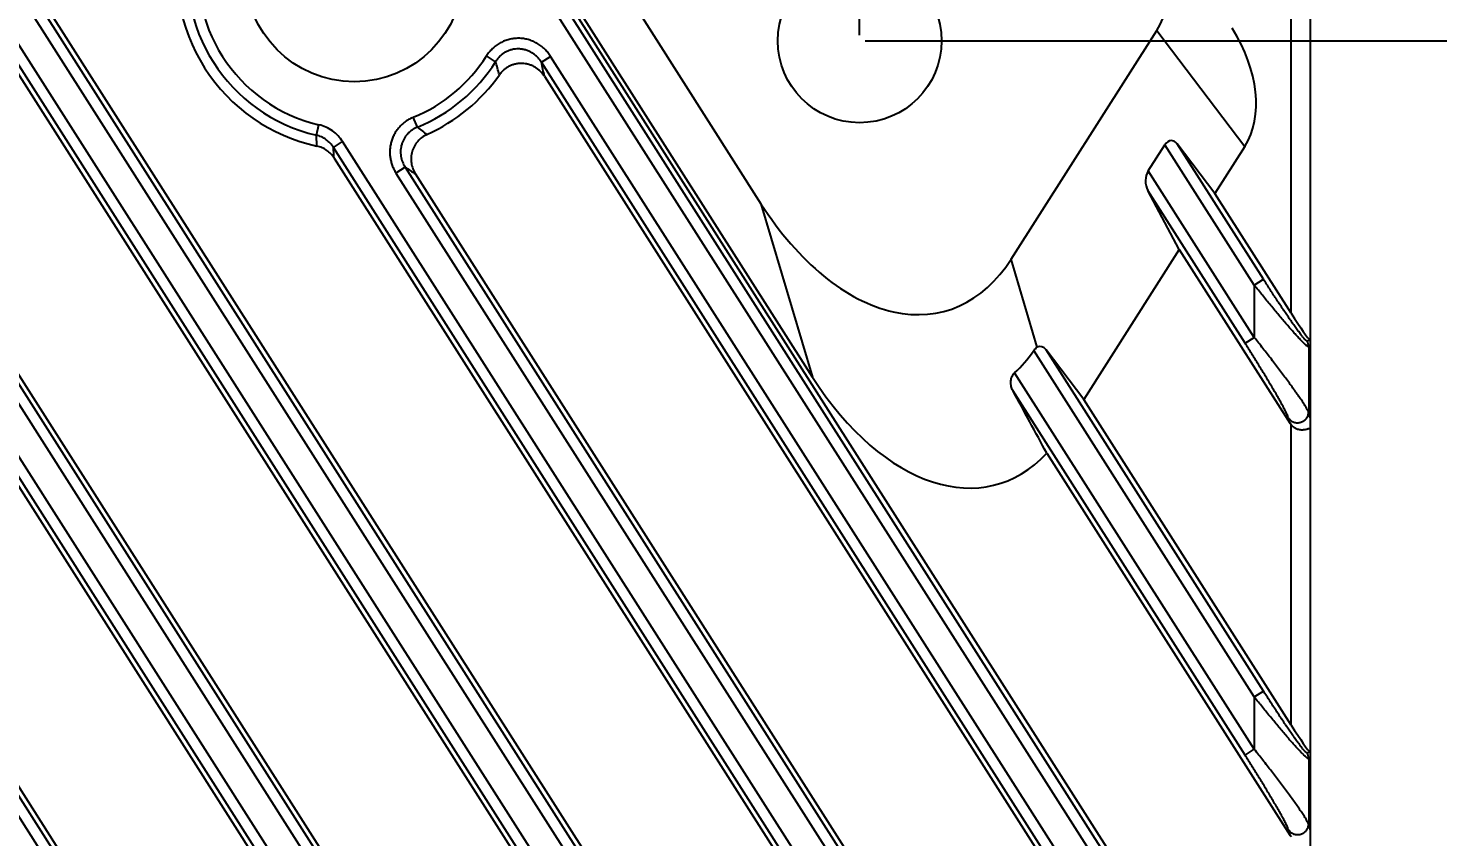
# Model space of a CAD drawing. Header units: millimetres. Extents: x 620 to 19791, y 2539 to 6969.
# Drawn here: x 3077.8 to 3129.4, y 3931.7 to 3961.3 of the extents above; entities that cross this region are included whole.
import ezdxf

# ---------------------------------------------------------------- set-up
doc = ezdxf.new("R2010")
doc.units = ezdxf.units.MM
doc.styles.get("Standard").update_dxf_attribs({"font": 'arial.ttf'})
doc.dimstyles.new('缩小5倍', dxfattribs={"dimtxt": 40, "dimasz": 20, "dimexe": 1, "dimexo": 0.2, "dimgap": 0, "dimtad": 1, "dimtoh": 1, "dimdec": 1, "dimzin": 9, "dimdsep": 46, "dimtxsty": 'Standard', "dimblk": '_FILLED', "dimcen": 0.2, "dimclrd": 256, "dimclre": 256, "dimclrt": 256, "dimadec": 1, "dimazin": 2, "dimtfac": 1, "dimtdec": 1, "dimtofl": 0, "dimtmove": 0, "dimatfit": 3, "dimldrblk": '_FILLED', "dimfxl": 1, "dimtolj": 1, "dimtzin": 0, "dimarcsym": 0})

# ---------------------------------------------------------------- blocks, each defined once
blk = doc.blocks.new('_FILLED')
at = {"color": 0, "linetype": 'ByBlock'}
blk.add_solid([(0, 0), (-1, 0.15), (-1, -0.15)], dxfattribs=at)
blk = doc.blocks.new('*D4')
at = {"lineweight": -2, "transparency": 16777216}
for p, q in [((2541.204, 3961.078), (2541.204, 4164.391)), ((3108.204, 3961.078), (3108.204, 4164.391)), ((2561.204, 4163.391), (3088.204, 4163.391))]:
    blk.add_line(p, q, dxfattribs=at)
at = {"layer": 'Defpoints', "color": 0, "transparency": 16777216}
for p in [(3108.204, 4163.391), (2541.204, 3960.878), (3108.204, 3960.878)]:
    blk.add_point(p, dxfattribs=at)
at = {"lineweight": -2, "transparency": 16777216, "xscale": 20, "yscale": 20, "zscale": 20, "rotation": 180}
blk.add_blockref('_FILLED', (2541.204, 4163.391), dxfattribs=at)
at = {"lineweight": -2, "transparency": 16777216, "xscale": 20, "yscale": 20, "zscale": 20}
blk.add_blockref('_FILLED', (3108.204, 4163.391), dxfattribs=at)
at = {"lineweight": 5, "transparency": 16777216, "insert": (2824.704, 4189.284), "char_height": 40, "attachment_point": 5}
blk.add_mtext('\\A1;567mm [1\'-10 3/8"]', dxfattribs=at)
blk = doc.blocks.new('*D5')
at = {"lineweight": -2, "transparency": 16777216}
for p, q in [((3108.404, 3960.878), (3211.841, 3960.878)), ((3210.841, 3940.878), (3210.841, 3698.378)), ((3108.404, 3678.378), (3211.841, 3678.378))]:
    blk.add_line(p, q, dxfattribs=at)
at = {"layer": 'Defpoints', "color": 0, "transparency": 16777216}
for p in [(3108.204, 3960.878), (3108.204, 3678.378), (3210.841, 3678.378)]:
    blk.add_point(p, dxfattribs=at)
at = {"lineweight": -2, "transparency": 16777216, "xscale": 20, "yscale": 20, "zscale": 20}
for p, rotation in [((3210.841, 3960.878), 90), ((3210.841, 3678.378), 270)]:
    blk.add_blockref('_FILLED', p, dxfattribs=dict(at, rotation=rotation))
at = {"lineweight": 5, "transparency": 16777216, "insert": (3184.947, 3819.628), "char_height": 40, "attachment_point": 5, "rotation": 90}
blk.add_mtext('\\A1;282.5mm [11 1/8"]', dxfattribs=at)
blk = doc.blocks.new('*D13')
at = {"lineweight": -2, "transparency": 16777216}
for p, q in [((3089.904, 3963.378), (3291.871, 3963.378)), ((3290.871, 3695.878), (3290.871, 3943.378)), ((3089.904, 3675.878), (3291.871, 3675.878))]:
    blk.add_line(p, q, dxfattribs=at)
at = {"layer": 'Defpoints', "color": 0, "transparency": 16777216}
for p in [(3089.704, 3963.378), (3290.871, 3963.378), (3089.704, 3675.878)]:
    blk.add_point(p, dxfattribs=at)
at = {"lineweight": -2, "transparency": 16777216, "xscale": 20, "yscale": 20, "zscale": 20}
for p, rotation in [((3290.871, 3963.378), 90), ((3290.871, 3675.878), 270)]:
    blk.add_blockref('_FILLED', p, dxfattribs=dict(at, rotation=rotation))
at = {"lineweight": 5, "transparency": 16777216, "insert": (3264.978, 3819.628), "char_height": 40, "attachment_point": 5, "rotation": 90}
blk.add_mtext('\\A1;287.5mm [11 3/8"]', dxfattribs=at)

msp = doc.modelspace()

# ---------------------------------------------------------------- linework, layer by layer
at = {"color": 7, "linetype": 'Continuous'}
for p, q in [((3124.70388, 3988.37829), (3124.70388, 3650.87829)), ((3049.94735, 3987.67829), (3119.62145, 3878.31186)), ((3120.2936, 3881.35136), (3052.55587, 3987.67829)), ((3059.55143, 3987.67829), (3123.96933, 3886.56245)), ((3124.00388, 3890.60276), (3062.15995, 3987.67829)), ((3081.36811, 3987.67829), (3124.00388, 3920.75354)), ((3051.50221, 3986.32691), (3118.34297, 3881.40793)), ((3052.72286, 3986.32691), (3118.34297, 3883.32398)), ((3053.05894, 3986.54101), (3118.67904, 3883.53808)), ((3122.6525, 3889.71871), (3061.10629, 3986.32691)), ((3122.6525, 3891.63476), (3062.32695, 3986.32691)), ((3122.98857, 3891.84886), (3062.66302, 3986.54101)), ((3122.6525, 3921.78554), (3081.53511, 3986.32691)), ((3122.98857, 3921.99964), (3081.87118, 3986.54101)), ((3051.16613, 3986.11281), (3118.0069, 3881.19383)), ((3122.31642, 3889.50461), (3060.77022, 3986.11281)), ((3120.2936, 3866.27597), (3046.17836, 3982.61358)), ((3046.20033, 3982.23148), (3118.67904, 3868.46269)), ((3045.86426, 3982.01738), (3118.34297, 3868.24859)), ((3106.47686, 3948.568), (3091.92576, 3971.40866)), ((3093.79891, 3971.85543), (3104.59153, 3954.91442)), ((3124.00388, 3950.90431), (3124.00388, 3962.6042)), ((3113.75088, 3952.88384), (3119.08607, 3961.25841)), ((3119.08607, 3961.25841), (3122.30963, 3957.01259)), ((3094.87639, 3960.11202), (3094.54331, 3960.32234)), ((3096.55566, 3960.09168), (3096.89174, 3960.30578)), ((3122.31642, 3919.65539), (3096.55566, 3960.09168)), ((3122.6525, 3919.86949), (3096.89174, 3960.30578)), ((3096.66267, 3959.57609), (3123.96933, 3916.71322)), ((3092.01109, 3957.71259), (3091.86252, 3958.07742)), ((3088.31929, 3957.41958), (3088.40845, 3957.80328)), ((3088.33291, 3957.02452), (3088.31929, 3957.41958)), ((3088.93822, 3956.97328), (3089.27429, 3957.18738)), ((3122.31642, 3904.58), (3088.93822, 3956.97328)), ((3122.6525, 3904.7941), (3089.27429, 3957.18738)), ((3118.77165, 3956.11197), (3119.38198, 3957.07)), ((3122.6525, 3951.93631), (3119.38198, 3957.07)), ((3121.21106, 3955.28817), (3119.83469, 3957.10102)), ((3122.98857, 3952.15041), (3119.83469, 3957.10102)), ((3122.30963, 3957.01259), (3121.21106, 3955.28817)), ((3088.9665, 3956.58128), (3123.96933, 3901.63783)), ((3091.56395, 3956.25102), (3091.22788, 3956.03692)), ((3091.22788, 3956.03692), (3122.6525, 3906.71015)), ((3091.56395, 3956.25102), (3122.98857, 3906.92425)), ((3124.00388, 3905.67815), (3091.9427, 3956.00413)), ((3122.6525, 3950.02026), (3118.77165, 3956.11197)), ((3122.31642, 3949.80616), (3118.75189, 3955.40137)), ((3119.9068, 3953.2409), (3118.75189, 3955.40137)), ((3104.59153, 3954.91442), (3106.47686, 3948.568)), ((3124.00388, 3950.90431), (3121.21106, 3955.28817)), ((3114.70906, 3949.65843), (3113.75088, 3952.88384)), ((3119.9068, 3953.2409), (3116.40902, 3947.75048)), ((3119.9068, 3953.2409), (3123.96933, 3946.864)), ((3122.6525, 3951.93631), (3122.98857, 3952.15041)), ((3122.6525, 3951.93631), (3122.6525, 3950.02026)), ((3122.31642, 3949.80616), (3122.6525, 3950.02026)), ((3124.69104, 3949.91794), (3124.58248, 3949.88629)), ((3124.70388, 3949.68939), (3124.64489, 3949.67219)), ((3124.64489, 3949.67219), (3124.64489, 3947.2805)), ((3122.6525, 3936.86092), (3114.57767, 3949.53586)), ((3116.40902, 3947.75048), (3115.03264, 3949.56333)), ((3122.98857, 3937.07503), (3115.03264, 3949.56333)), ((3122.6525, 3934.94488), (3113.87732, 3948.71915)), ((3122.31642, 3934.73077), (3113.81265, 3948.07903)), ((3124.00388, 3935.82893), (3116.40902, 3947.75048)), ((3124.70388, 3947.0781), (3124.64489, 3947.2805)), ((3123.96933, 3946.864), (3123.91034, 3947.0664)), ((3124.00388, 3935.82893), (3124.00388, 3946.81707)), ((3115.05513, 3945.7811), (3123.96933, 3931.78861)), ((3122.6525, 3936.86092), (3122.98857, 3937.07503)), ((3122.6525, 3936.86092), (3122.6525, 3934.94488)), ((3122.31642, 3934.73077), (3122.6525, 3934.94488)), ((3124.69104, 3934.84255), (3124.58248, 3934.81091)), ((3124.70388, 3934.614), (3124.64489, 3934.59681)), ((3124.64489, 3934.59681), (3124.64489, 3932.20511)), ((3124.70388, 3932.00271), (3124.64489, 3932.20511)), ((3123.96933, 3931.78861), (3123.91034, 3931.99101))]:
    msp.add_line(p, q, dxfattribs=at)
for centre, radius in [((3089.70388, 3963.37829), 4), ((3108.20388, 3960.87829), 3)]:
    msp.add_circle(centre, radius, dxfattribs=at)
for centre, radius, start, end in [((3089.70388, 3963.37829), 6.5, 167.176216, 257.823784), ((3089.70388, 3963.37829), 6.11747, 168.081344, 256.918656), ((3089.70388, 3963.37829), 5.72354, 168.081344, 256.918656), ((3089.70388, 3963.37829), 5.72354, 292.157271, 327.728863), ((3089.70388, 3963.37829), 6.11747, 292.157271, 327.728863), ((3068.62111, 3952.37295), 27.37211, 15.373106, 16.423528), ((3058.42921, 3951.90991), 38.99446, 11.338018, 12.111735), ((3089.70388, 3963.37829), 6.5, 294.162618, 324.777488), ((3111.84399, 3983.81386), 32.78141, 232.77082, 233.542714), ((2955.77429, 3947.17151), 133.52418, 4.0411223, 4.2097689), ((3122.54362, 4003.36165), 56.38396, 236.671318, 237.130741), ((3124.24333, 3949.67129), 0.40156, 0.128207, 32.371793), ((3124.24333, 3934.59591), 0.40156, 0.128207, 32.371793)]:
    msp.add_arc(centre, radius, start, end, dxfattribs=at)
for centre, major_axis, ratio, start_param, end_param in [((3115.92933, 3964.19954), (2.65175, -3.49268), 0.68410828, 0.24776811, 1.45101728), ((3119.15289, 3959.95372), (-2.65175, 3.49268), 0.68410828, -2.89382454, -1.69057537), ((3119.61912, 3956.69776), (0, 0.52642), 0.63707026, -0.6981317, 0.78539816), ((3119.00879, 3955.73974), (0, 0.52642), 0.63707026, 0.78539816, 2.26892803), ((3108.57292, 3960.54852), (2.83511, -9.54355), 0.6026658, -1.1278536, 0.48192205), ((3124.00388, 3951.0183), (-0.69809, 1.10419), 0.04675252, -4.63857363, -3.25959381), ((3114.81708, 3949.16007), (0, 0.52642), 0.63707026, -0.6981317, 0.32794974), ((3109.51558, 3957.37531), (-2.83511, 9.54355), 0.6026658, -2.85152223, -2.68969307), ((3110.45825, 3954.2021), (-2.83511, 9.54355), 0.6026658, -4.26944625, -2.80025365), ((3111.34149, 3951.22893), (-13.63623, 24.95668), 0.02337112, -1.80361064, -1.7101076), ((3124.30235, 3947.08856), (-0.11727, 0.40235), 0.95443909, -4.41599722, -4.27603527), ((3124.00388, 3935.94291), (-0.69809, 1.10419), 0.04675252, -4.63857363, -3.25959381), ((3124.30235, 3932.01318), (-0.11727, 0.40235), 0.95443909, -4.41599722, -4.27603527)]:
    msp.add_ellipse(centre, major_axis=major_axis, ratio=ratio, start_param=start_param, end_param=end_param, dxfattribs=at)
for points, knots in [([(3096.89174, 3960.30578), (3096.86036, 3960.35504), (3096.79165, 3960.44991), (3096.67234, 3960.57878), (3096.53829, 3960.69229), (3096.39136, 3960.78855), (3096.23364, 3960.8659), (3096.06748, 3960.92292), (3095.89543, 3960.95849), (3095.72026, 3960.97184), (3095.54481, 3960.96261), (3095.372, 3960.93088), (3095.20473, 3960.87714), (3095.04575, 3960.80236), (3094.89764, 3960.70786), (3094.76272, 3960.59533), (3094.64304, 3960.46676), (3094.5745, 3960.37173), (3094.54331, 3960.32234)], [0, 0, 0, 0, 0.06250057, 0.12500397, 0.18750426, 0.25000506, 0.31250444, 0.37500326, 0.43750163, 0.49999971, 0.56249746, 0.62499506, 0.68749312, 0.74999173, 0.81249139, 0.87499092, 0.93749709, 1, 1, 1, 1]), ([(3096.55566, 3960.09168), (3096.53341, 3960.12721), (3096.48474, 3960.19578), (3096.40027, 3960.28941), (3096.30523, 3960.37242), (3096.2008, 3960.44338), (3096.08835, 3960.50094), (3095.96947, 3960.54392), (3095.846, 3960.57131), (3095.71996, 3960.58238), (3095.59352, 3960.57672), (3095.46893, 3960.55432), (3095.34844, 3960.51554), (3095.23417, 3960.46114), (3095.12807, 3960.39225), (3095.03182, 3960.31024), (3094.94684, 3960.21672), (3094.89839, 3960.14778), (3094.87639, 3960.11202)], [0, 0, 0, 0, 0.06235971, 0.12474678, 0.18715869, 0.24960249, 0.31207726, 0.37458306, 0.43711694, 0.49967378, 0.56224626, 0.62482578, 0.68740351, 0.74997032, 0.81251844, 0.87504022, 0.93753817, 1, 1, 1, 1]), ([(3096.66267, 3959.57609), (3096.64084, 3959.61036), (3096.59313, 3959.67642), (3096.51049, 3959.7664), (3096.41778, 3959.846), (3096.31623, 3959.91396), (3096.20722, 3959.96918), (3096.09229, 3960.0107), (3095.97311, 3960.03779), (3095.8515, 3960.04989), (3095.72933, 3960.04675), (3095.6085, 3960.02834), (3095.49094, 3959.99495), (3095.37847, 3959.94712), (3095.27283, 3959.88567), (3095.1756, 3959.81162), (3095.08822, 3959.72622), (3095.03728, 3959.66259), (3095.01385, 3959.6294)], [0, 0, 0, 0, 0.06249631, 0.12500502, 0.18750207, 0.25000284, 0.31250335, 0.37500428, 0.4375041, 0.50000283, 0.56250171, 0.62500151, 0.68750142, 0.75000002, 0.81249963, 0.87499617, 0.93750391, 1, 1, 1, 1]), ([(3091.86252, 3958.07742), (3091.81547, 3958.05826), (3091.72338, 3958.01477), (3091.59328, 3957.93483), (3091.47277, 3957.84103), (3091.36337, 3957.73448), (3091.26647, 3957.61644), (3091.18329, 3957.48837), (3091.11486, 3957.35184), (3091.06201, 3957.20857), (3091.02532, 3957.06033), (3091.00517, 3956.90895), (3091.00171, 3956.75628), (3091.01487, 3956.60415), (3091.04439, 3956.45433), (3091.0898, 3956.30853), (3091.15047, 3956.16841), (3091.20058, 3956.07977), (3091.22788, 3956.03692)], [0, 0, 0, 0, 0.06249628, 0.12500038, 0.1874968, 0.24999642, 0.31249471, 0.37499326, 0.43749198, 0.49999085, 0.56248984, 0.62498915, 0.68748886, 0.74998887, 0.81249021, 0.87498921, 0.93750048, 1, 1, 1, 1]), ([(3088.93822, 3956.97328), (3088.90356, 3957.02835), (3088.82364, 3957.13227), (3088.67646, 3957.26241), (3088.50683, 3957.36179), (3088.3827, 3957.40459), (3088.31929, 3957.41958)], [0, 0, 0, 0, 0.24984629, 0.49978637, 0.74983803, 1, 1, 1, 1]), ([(3089.27429, 3957.18738), (3089.22558, 3957.26385), (3089.11328, 3957.40787), (3088.90691, 3957.58753), (3088.66979, 3957.72412), (3088.49676, 3957.78276), (3088.40845, 3957.80328)], [0, 0, 0, 0, 0.25000993, 0.50000371, 0.749996, 1, 1, 1, 1]), ([(3092.01109, 3957.71259), (3091.97721, 3957.69912), (3091.91088, 3957.66842), (3091.81711, 3957.61167), (3091.73024, 3957.54476), (3091.65145, 3957.46847), (3091.58181, 3957.38372), (3091.52226, 3957.2916), (3091.47357, 3957.19331), (3091.43634, 3957.09016), (3091.41096, 3956.98349), (3091.39766, 3956.87469), (3091.39647, 3956.76511), (3091.4108, 3956.61994), (3091.45794, 3956.44277), (3091.52449, 3956.31209), (3091.56395, 3956.25102)], [0, 0, 0, 0, 0.06251605, 0.12505886, 0.18760981, 0.25017591, 0.31274803, 0.3753227, 0.43789451, 0.50045839, 0.5630098, 0.62554522, 0.68806195, 0.75055808, 0.87530897, 1, 1, 1, 1]), ([(3092.36451, 3957.44778), (3092.29972, 3957.41871), (3092.17595, 3957.34642), (3092.01821, 3957.20082), (3091.8956, 3957.0245), (3091.81407, 3956.82585), (3091.77725, 3956.61432), (3091.78639, 3956.39981), (3091.84042, 3956.19215), (3091.90453, 3956.06403), (3091.9427, 3956.00413)], [0, 0, 0, 0, 0.12500213, 0.24999612, 0.37498873, 0.49998163, 0.62497762, 0.74997877, 0.87498407, 1, 1, 1, 1]), ([(3088.9665, 3956.58128), (3088.93101, 3956.63698), (3088.84898, 3956.74177), (3088.69785, 3956.87178), (3088.52412, 3956.96961), (3088.39746, 3957.01059), (3088.33291, 3957.02452)], [0, 0, 0, 0, 0.25001498, 0.50001274, 0.75000456, 1, 1, 1, 1]), ([(3124.64489, 3949.67219), (3124.64289, 3949.67173), (3124.63795, 3949.67192), (3124.62993, 3949.67441), (3124.6202, 3949.67905), (3124.60878, 3949.68589), (3124.59567, 3949.69488), (3124.57471, 3949.7107), (3124.54492, 3949.73571), (3124.50534, 3949.77168), (3124.46065, 3949.81461), (3124.41143, 3949.8638), (3124.35826, 3949.91858), (3124.30167, 3949.9783), (3124.2203, 3950.06587), (3124.11325, 3950.18398), (3123.97999, 3950.3345), (3123.84107, 3950.49434), (3123.69803, 3950.66146), (3123.55202, 3950.83425), (3123.40392, 3951.0115), (3123.25443, 3951.19223), (3123.1041, 3951.37567), (3122.90276, 3951.6235), (3122.75243, 3951.81081), (3122.6525, 3951.93631)], [0, 0, 0, 0, 0.00203554, 0.00476505, 0.00830601, 0.01270108, 0.01795617, 0.02406326, 0.03874547, 0.05651958, 0.07710574, 0.10020837, 0.12553848, 0.15282458, 0.18182241, 0.2441016, 0.31093273, 0.38122699, 0.45416706, 0.52912415, 0.60561864, 0.68327128, 0.76176983, 0.84087201, 1, 1, 1, 1]), ([(3124.58248, 3949.88629), (3124.58072, 3949.88578), (3124.57753, 3949.88604), (3124.57332, 3949.88742), (3124.56775, 3949.89002), (3124.55983, 3949.89516), (3124.54929, 3949.90352), (3124.53718, 3949.91443), (3124.52359, 3949.92779), (3124.50861, 3949.94349), (3124.48591, 3949.96847), (3124.45492, 3950.00461), (3124.41518, 3950.05334), (3124.37211, 3950.1081), (3124.32629, 3950.16799), (3124.27823, 3950.23219), (3124.21045, 3950.32436), (3124.12273, 3950.44636), (3124.01506, 3950.59938), (3123.90449, 3950.75923), (3123.79197, 3950.92422), (3123.67815, 3951.09314), (3123.56351, 3951.26507), (3123.44842, 3951.43933), (3123.33315, 3951.6154), (3123.17934, 3951.85229), (3123.0647, 3952.03092), (3122.98857, 3952.15041)], [0, 0, 0, 0, 0.00198767, 0.00327679, 0.00480063, 0.00860515, 0.0134509, 0.01932777, 0.02620572, 0.03403614, 0.04276354, 0.06267516, 0.08546493, 0.11069116, 0.13795535, 0.16693249, 0.19733599, 0.26156813, 0.3292677, 0.399486, 0.47156847, 0.54504206, 0.61955222, 0.69483657, 0.77067951, 0.84692022, 1, 1, 1, 1]), ([(3123.91034, 3947.0664), (3123.90859, 3947.07239), (3123.90443, 3947.0852), (3123.89385, 3947.11394), (3123.87659, 3947.15519), (3123.85146, 3947.21017), (3123.82157, 3947.27185), (3123.78762, 3947.3391), (3123.73633, 3947.43761), (3123.66553, 3947.56885), (3123.57381, 3947.7337), (3123.4753, 3947.90672), (3123.37153, 3948.08574), (3123.2636, 3948.26923), (3123.15229, 3948.45609), (3122.99929, 3948.71011), (3122.803, 3949.03115), (3122.56221, 3949.4183), (3122.39885, 3949.67678), (3122.31642, 3949.80616)], [0, 0, 0, 0, 0.00590098, 0.0127349, 0.02895245, 0.04816266, 0.06990174, 0.0937614, 0.11939995, 0.17492348, 0.23476833, 0.29778894, 0.36319835, 0.4304352, 0.49909516, 0.56887116, 0.71085253, 0.85492952, 1, 1, 1, 1]), ([(3124.64489, 3947.2805), (3124.64292, 3947.28591), (3124.63828, 3947.29744), (3124.62659, 3947.32326), (3124.60752, 3947.36036), (3124.57957, 3947.41006), (3124.54592, 3947.46641), (3124.50717, 3947.52859), (3124.44737, 3947.62148), (3124.36329, 3947.7472), (3124.25274, 3947.90719), (3124.13198, 3948.07774), (3124.00308, 3948.25637), (3123.8676, 3948.44122), (3123.72675, 3948.63087), (3123.53143, 3948.89084), (3123.27946, 3949.221), (3122.96946, 3949.62006), (3122.75885, 3949.8867), (3122.6525, 3950.02026)], [0, 0, 0, 0, 0.00509041, 0.01098636, 0.02506932, 0.04197813, 0.06142245, 0.08311679, 0.10679139, 0.15914995, 0.21689844, 0.27882294, 0.34400986, 0.4117665, 0.48156586, 0.55298761, 0.69941687, 0.84896448, 1, 1, 1, 1]), ([(3124.70388, 3949.9195), (3124.70388, 3949.91869), (3124.70379, 3949.91723), (3124.70324, 3949.91531), (3124.70218, 3949.91395), (3124.70057, 3949.91338), (3124.69865, 3949.91364), (3124.69643, 3949.91451), (3124.69382, 3949.91598), (3124.69202, 3949.91723), (3124.69104, 3949.91794)], [0, 0, 0, 0, 0.13429604, 0.23983825, 0.32533598, 0.40808756, 0.50825041, 0.63779433, 0.80126964, 1, 1, 1, 1]), ([(3114.57767, 3949.53586), (3114.59526, 3949.56135), (3114.63421, 3949.608), (3114.68318, 3949.64461), (3114.70906, 3949.65843)], [0, 0, 0, 0, 0.51357013, 1, 1, 1, 1]), ([(3113.81265, 3948.07903), (3113.7878, 3948.12487), (3113.74863, 3948.2253), (3113.73288, 3948.36145), (3113.74469, 3948.47441), (3113.7691, 3948.56186), (3113.81176, 3948.64673), (3113.85331, 3948.69685), (3113.87732, 3948.71915)], [0, 0, 0, 0, 0.22707785, 0.46408737, 0.58908772, 0.71987314, 0.85728298, 1, 1, 1, 1]), ([(3123.91034, 3947.0664), (3123.92173, 3947.0495), (3123.94746, 3947.01744), (3123.99349, 3946.97619), (3124.04593, 3946.94267), (3124.10341, 3946.91771), (3124.16449, 3946.90193), (3124.22763, 3946.89574), (3124.29123, 3946.89927), (3124.35369, 3946.91243), (3124.41344, 3946.93489), (3124.46898, 3946.96608), (3124.5189, 3947.00523), (3124.56194, 3947.05136), (3124.59701, 3947.1033), (3124.62322, 3947.15974), (3124.63988, 3947.21926), (3124.64436, 3947.26013), (3124.64489, 3947.2805)], [0, 0, 0, 0, 0.06111357, 0.12261392, 0.1845345, 0.24692144, 0.30974349, 0.3729365, 0.43639791, 0.5, 0.56360209, 0.62706349, 0.69025651, 0.75307855, 0.8154655, 0.87738608, 0.93888643, 1, 1, 1, 1]), ([(3124.00388, 3946.81707), (3124.01945, 3946.79868), (3124.05359, 3946.76445), (3124.11178, 3946.72192), (3124.17468, 3946.68869), (3124.23982, 3946.66473), (3124.30493, 3946.6495), (3124.36805, 3946.64205), (3124.42763, 3946.64116), (3124.4826, 3946.6455), (3124.52501, 3946.65247), (3124.55611, 3946.65934), (3124.58344, 3946.66628), (3124.60861, 3946.67367), (3124.63169, 3946.68071), (3124.64662, 3946.68505), (3124.65992, 3946.68832), (3124.67157, 3946.69014), (3124.6817, 3946.69006), (3124.69036, 3946.68725), (3124.69699, 3946.68114), (3124.70121, 3946.67219), (3124.70348, 3946.66086), (3124.70388, 3946.6525), (3124.70388, 3946.64796)], [0, 0, 0, 0, 0.09209159, 0.18383009, 0.27448209, 0.36304121, 0.44837608, 0.52945744, 0.60545923, 0.67576557, 0.73991334, 0.76953889, 0.79743925, 0.84767631, 0.86977352, 0.88964078, 0.90710685, 0.92207428, 0.93464736, 0.94548864, 0.95605653, 0.9680868, 0.98267514, 1, 1, 1, 1]), ([(3124.64489, 3934.59681), (3124.64289, 3934.59634), (3124.63795, 3934.59653), (3124.62993, 3934.59902), (3124.6202, 3934.60367), (3124.60878, 3934.6105), (3124.59567, 3934.61949), (3124.57471, 3934.63531), (3124.54492, 3934.66033), (3124.50534, 3934.6963), (3124.46065, 3934.73922), (3124.41143, 3934.78841), (3124.35826, 3934.84319), (3124.30167, 3934.90292), (3124.2203, 3934.99048), (3124.11325, 3935.10859), (3123.97999, 3935.25911), (3123.84107, 3935.41896), (3123.69803, 3935.58607), (3123.55202, 3935.75886), (3123.40392, 3935.93611), (3123.25443, 3936.11684), (3123.1041, 3936.30028), (3122.90276, 3936.54811), (3122.75243, 3936.73542), (3122.6525, 3936.86092)], [0, 0, 0, 0, 0.00203554, 0.00476505, 0.00830601, 0.01270108, 0.01795617, 0.02406326, 0.03874547, 0.05651958, 0.07710574, 0.10020837, 0.12553848, 0.15282458, 0.18182241, 0.2441016, 0.31093273, 0.38122699, 0.45416706, 0.52912415, 0.60561864, 0.68327128, 0.76176983, 0.84087201, 1, 1, 1, 1]), ([(3124.58248, 3934.81091), (3124.58072, 3934.81039), (3124.57753, 3934.81065), (3124.57332, 3934.81203), (3124.56775, 3934.81463), (3124.55983, 3934.81978), (3124.54929, 3934.82814), (3124.53718, 3934.83905), (3124.52359, 3934.85241), (3124.50861, 3934.8681), (3124.48591, 3934.89308), (3124.45492, 3934.92923), (3124.41518, 3934.97795), (3124.37211, 3935.03272), (3124.32629, 3935.0926), (3124.27823, 3935.1568), (3124.21045, 3935.24898), (3124.12273, 3935.37097), (3124.01506, 3935.52399), (3123.90449, 3935.68384), (3123.79197, 3935.84883), (3123.67815, 3936.01775), (3123.56351, 3936.18968), (3123.44842, 3936.36395), (3123.33315, 3936.54001), (3123.17934, 3936.7769), (3123.0647, 3936.95553), (3122.98857, 3937.07503)], [0, 0, 0, 0, 0.00198767, 0.00327679, 0.00480063, 0.00860515, 0.0134509, 0.01932777, 0.02620572, 0.03403614, 0.04276354, 0.06267516, 0.08546493, 0.11069116, 0.13795535, 0.16693249, 0.19733599, 0.26156813, 0.3292677, 0.399486, 0.47156847, 0.54504206, 0.61955222, 0.69483657, 0.77067951, 0.84692022, 1, 1, 1, 1]), ([(3123.91034, 3931.99101), (3123.90859, 3931.997), (3123.90443, 3932.00982), (3123.89385, 3932.03855), (3123.87659, 3932.0798), (3123.85146, 3932.13478), (3123.82157, 3932.19646), (3123.78762, 3932.26371), (3123.73633, 3932.36222), (3123.66553, 3932.49346), (3123.57381, 3932.65831), (3123.4753, 3932.83134), (3123.37153, 3933.01035), (3123.2636, 3933.19384), (3123.15229, 3933.3807), (3122.99929, 3933.63472), (3122.803, 3933.95576), (3122.56221, 3934.34291), (3122.39885, 3934.60139), (3122.31642, 3934.73077)], [0, 0, 0, 0, 0.00590098, 0.0127349, 0.02895245, 0.04816266, 0.06990174, 0.0937614, 0.11939995, 0.17492348, 0.23476833, 0.29778894, 0.36319835, 0.4304352, 0.49909516, 0.56887116, 0.71085253, 0.85492952, 1, 1, 1, 1]), ([(3124.64489, 3932.20511), (3124.64292, 3932.21052), (3124.63828, 3932.22205), (3124.62659, 3932.24787), (3124.60752, 3932.28497), (3124.57957, 3932.33468), (3124.54592, 3932.39102), (3124.50717, 3932.4532), (3124.44737, 3932.54609), (3124.36329, 3932.67181), (3124.25274, 3932.8318), (3124.13198, 3933.00235), (3124.00308, 3933.18098), (3123.8676, 3933.36583), (3123.72675, 3933.55549), (3123.53143, 3933.81545), (3123.27946, 3934.14561), (3122.96946, 3934.54467), (3122.75885, 3934.81131), (3122.6525, 3934.94488)], [0, 0, 0, 0, 0.00509041, 0.01098636, 0.02506932, 0.04197813, 0.06142245, 0.08311679, 0.10679139, 0.15914995, 0.21689844, 0.27882294, 0.34400986, 0.4117665, 0.48156586, 0.55298761, 0.69941687, 0.84896448, 1, 1, 1, 1]), ([(3124.70388, 3934.84412), (3124.70388, 3934.8433), (3124.70379, 3934.84184), (3124.70324, 3934.83992), (3124.70218, 3934.83856), (3124.70057, 3934.838), (3124.69865, 3934.83825), (3124.69643, 3934.83912), (3124.69382, 3934.84059), (3124.69202, 3934.84184), (3124.69104, 3934.84255)], [0, 0, 0, 0, 0.13429604, 0.23983825, 0.32533598, 0.40808756, 0.50825041, 0.63779433, 0.80126964, 1, 1, 1, 1]), ([(3123.91034, 3931.99101), (3123.92173, 3931.97411), (3123.94746, 3931.94205), (3123.99349, 3931.90081), (3124.04593, 3931.86728), (3124.10341, 3931.84232), (3124.16449, 3931.82655), (3124.22763, 3931.82035), (3124.29123, 3931.82388), (3124.35369, 3931.83704), (3124.41344, 3931.8595), (3124.46898, 3931.8907), (3124.5189, 3931.92985), (3124.56194, 3931.97597), (3124.59701, 3932.02791), (3124.62322, 3932.08436), (3124.63988, 3932.14387), (3124.64436, 3932.18474), (3124.64489, 3932.20511)], [0, 0, 0, 0, 0.06111357, 0.12261392, 0.1845345, 0.24692144, 0.30974349, 0.3729365, 0.43639791, 0.5, 0.56360209, 0.62706349, 0.69025651, 0.75307855, 0.8154655, 0.87738608, 0.93888643, 1, 1, 1, 1])]:
    msp.add_open_spline(points, degree=3, knots=knots, dxfattribs=at)

# ---------------------------------------------------------------- dimensions: what is measured, and where the dimension line sits
at = {"color": 1, "lineweight": 5}
dim = msp.add_linear_dim(base=(3108.20388, 4163.39059), p1=(2541.20388, 3960.87829), p2=(3108.20388, 3960.87829), dimstyle='缩小5倍', override={"dimpost": 'mm'}, dxfattribs=at)
dim.commit()
dim.dimension.update_dxf_attribs({"geometry": '*D4', "text_midpoint": (2824.70388, 4163.39059), "dimtype": 160})
at = {"color": 6, "lineweight": 5}
dim = msp.add_linear_dim(base=(3290.87114, 3963.37829), p1=(3089.70388, 3675.87829), p2=(3089.70388, 3963.37829), angle=90, dimstyle='缩小5倍', override={"dimpost": 'mm'}, dxfattribs=at)
dim.commit()
dim.dimension.update_dxf_attribs({"geometry": '*D13', "text_midpoint": (3290.87114, 3819.62829), "dimtype": 160})
at = {"color": 1, "lineweight": 5}
dim = msp.add_linear_dim(base=(3210.84095, 3678.37829), p1=(3108.20388, 3960.87829), p2=(3108.20388, 3678.37829), angle=90, dimstyle='缩小5倍', override={"dimpost": 'mm'}, dxfattribs=at)
dim.commit()
dim.dimension.update_dxf_attribs({"geometry": '*D5', "text_midpoint": (3210.84095, 3819.62829), "dimtype": 160})

doc.saveas('drawing.dxf')
